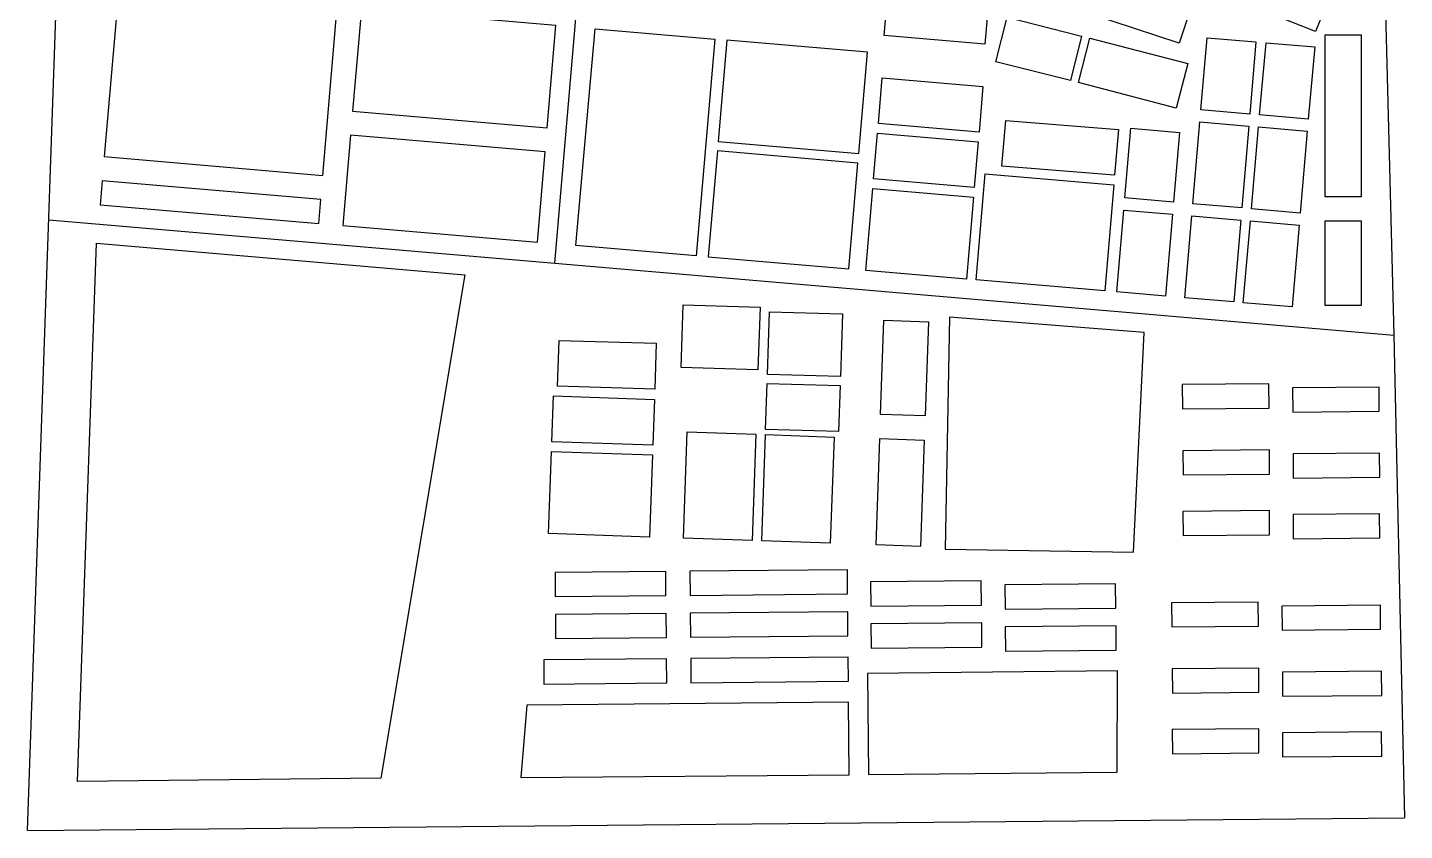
# Model space of a CAD drawing. Header units: millimetres. Extents: x 509895 to 510562, y 3510523 to 3511308.
# Drawn here: x 509895 to 510465, y 3510523 to 3510855 of the extents above; entities that cross this region are included whole.
import ezdxf

# ---------------------------------------------------------------- set-up
doc = ezdxf.new("R2010")
doc.units = ezdxf.units.MM
doc.header["$LTSCALE"] = 5
for name, color, linetype, true_color in [('000-封闭小区边界线', 18, 'Continuous', 0x000000), ('000历史建筑', 30, 'Continuous', 0xff7f00), ('DX-地形', 8, 'Continuous', 0x808080), ('外水E1', 131, 'Continuous', 0x7fffff), ('车行-主干道', 1, 'Continuous', 0xff0000), ('车行-支路', 3, 'Continuous', 0x00ff00), ('车行-次干道', 5, 'Continuous', 0x0000ff)]:
    doc.layers.add(name, color=color, linetype=linetype, true_color=true_color)

msp = doc.modelspace()

# ---------------------------------------------------------------- linework, layer by layer
at = {"layer": '000-封闭小区边界线'}
for points in [[(509915.41, 3510542.75), (509923.26, 3510765.49), (510075.68, 3510752.44), (510040.94, 3510544.16)], [(510356.99, 3510728.56), (510276.3, 3510734.9), (510274.53, 3510638.94), (510352.48, 3510637.62)], [(510242.4, 3510587.47), (510242.86, 3510545.67), (510345.77, 3510546.6), (510345.95, 3510588.55)], [(510234.86, 3510545.59), (510234.58, 3510575.59), (510101.41, 3510574.39), (510098.84, 3510544.36)]]:
    msp.add_lwpolyline(points, close=True, dxfattribs=at)
at = {"layer": '000历史建筑'}
msp.add_lwpolyline([(510231.07, 3510706.66), (510230.41, 3510687.67), (510200.21, 3510688.48), (510200.87, 3510707.46)], close=True, dxfattribs=at)
at = {"layer": 'DX-地形'}
for points in [[(510377.33, 3510866.31), (510371.37, 3510848.27), (510334.49, 3510860.44), (510340.44, 3510878.48)], [(510391.69, 3510876.26), (510430.92, 3510860.66), (510427.93, 3510853.12), (510388.69, 3510868.72)], [(510022.94, 3510863.34), (509932.44, 3510871.09), (509926.46, 3510801.35), (510016.97, 3510793.6)], [(510292.64, 3510866.85), (510291.02, 3510847.92), (510249.33, 3510851.48), (510250.95, 3510870.42)], [(510032.9, 3510862.49), (510029.28, 3510820.15), (510109.82, 3510813.25), (510113.44, 3510855.6)], [(510331.06, 3510851.28), (510326.44, 3510832.85), (510295.56, 3510840.58), (510300.17, 3510859.01)], [(510431.81, 3510851.73), (510446.81, 3510851.73), (510446.81, 3510784.73), (510431.81, 3510784.73)], [(510184.18, 3510849.54), (510180.6, 3510807.69), (510238.82, 3510802.71), (510242.4, 3510844.56)], [(510374.99, 3510839.87), (510370.21, 3510821.48), (510329.72, 3510832.02), (510334.51, 3510850.41)], [(510403.22, 3510848.85), (510400.66, 3510818.96), (510380.44, 3510820.69), (510383, 3510850.59)], [(510427.66, 3510846.77), (510424.87, 3510816.89), (510404.65, 3510818.62), (510407.44, 3510848.5)], [(510290.21, 3510830.43), (510288.59, 3510811.5), (510246.91, 3510815.06), (510248.53, 3510834)], [(510288.25, 3510807.51), (510286.63, 3510788.58), (510244.94, 3510792.15), (510246.56, 3510811.08)], [(510346.33, 3510812.58), (510344.71, 3510793.64), (510298.02, 3510797.4), (510299.64, 3510816.33)], [(510371.62, 3510811.41), (510369.15, 3510782.52), (510348.92, 3510784.25), (510351.4, 3510813.14)], [(510400.24, 3510813.98), (510397.34, 3510780.11), (510377.12, 3510781.84), (510380.02, 3510815.71)], [(510424.45, 3510811.91), (510421.55, 3510778.03), (510401.32, 3510779.76), (510404.22, 3510813.64)], [(510028.42, 3510810.18), (510025.23, 3510772.82), (510105.77, 3510765.92), (510108.96, 3510803.29)], [(510238.48, 3510798.72), (510180.26, 3510803.71), (510176.51, 3510759.87), (510234.73, 3510754.88)], [(510344.37, 3510789.66), (510340.61, 3510745.82), (510287.38, 3510750.38), (510291.13, 3510794.22)], [(510016.11, 3510783.64), (509925.61, 3510791.38), (509924.76, 3510781.42), (510015.26, 3510773.67)], [(510286.29, 3510784.59), (510283.39, 3510750.72), (510241.7, 3510754.29), (510244.6, 3510788.16)], [(510368.72, 3510777.54), (510365.82, 3510743.66), (510345.6, 3510745.39), (510348.5, 3510779.27)], [(510396.91, 3510775.12), (510394.01, 3510741.25), (510373.79, 3510742.98), (510376.69, 3510776.86)], [(510421.12, 3510773.05), (510418.22, 3510739.18), (510398, 3510740.91), (510400.9, 3510774.78)], [(510431.81, 3510774.73), (510446.81, 3510774.73), (510446.81, 3510739.73), (510431.81, 3510739.73)], [(510197.96, 3510739.1), (510197.06, 3510713.11), (510165.24, 3510714.05), (510166.14, 3510740.04)], [(510232.1, 3510736.32), (510231.2, 3510710.34), (510201, 3510711.22), (510201.9, 3510737.2)], [(510267.63, 3510733), (510266.28, 3510694.03), (510247.86, 3510694.67), (510249.21, 3510733.64)], [(510154.99, 3510724.15), (510154.33, 3510705.17), (510114.11, 3510706.32), (510114.76, 3510725.3)], [(510408.56, 3510707.32), (510372.72, 3510707), (510372.81, 3510697), (510408.65, 3510697.32)], [(510454.18, 3510706), (510418.35, 3510705.67), (510418.44, 3510695.67), (510454.27, 3510696)], [(510154.18, 3510700.91), (510153.52, 3510681.92), (510111.71, 3510683.37), (510112.37, 3510702.36)], [(510196.14, 3510686.45), (510194.62, 3510642.48), (510166.2, 3510643.46), (510167.72, 3510687.43)], [(510228.56, 3510685.33), (510227.03, 3510641.35), (510198.62, 3510642.34), (510200.14, 3510686.31)], [(510265.94, 3510684.03), (510264.41, 3510640.06), (510245.99, 3510640.7), (510247.51, 3510684.67)], [(510408.81, 3510679.97), (510372.97, 3510679.65), (510373.06, 3510669.65), (510408.9, 3510669.97)], [(510153.39, 3510677.92), (510152.21, 3510643.95), (510110.4, 3510645.39), (510111.57, 3510679.37)], [(510454.43, 3510678.65), (510418.59, 3510678.32), (510418.68, 3510668.32), (510454.52, 3510668.65)], [(510408.81, 3510654.88), (510372.97, 3510654.56), (510373.07, 3510644.56), (510408.9, 3510644.88)], [(510454.43, 3510653.55), (510418.6, 3510653.23), (510418.69, 3510643.23), (510454.52, 3510643.55)], [(510158.91, 3510629.7), (510113.07, 3510629.28), (510113.16, 3510619.28), (510159, 3510619.7)], [(510234.09, 3510630.38), (510168.91, 3510629.79), (510169, 3510619.79), (510234.18, 3510620.38)], [(510289.52, 3510625.75), (510243.69, 3510625.34), (510243.78, 3510615.34), (510289.61, 3510615.75)], [(510345.14, 3510624.52), (510299.31, 3510624.1), (510299.4, 3510614.1), (510345.23, 3510614.52)], [(510404.14, 3510617.04), (510368.31, 3510616.71), (510368.4, 3510606.71), (510404.23, 3510607.04)], [(510159.06, 3510612.34), (510113.23, 3510611.93), (510113.32, 3510601.93), (510159.15, 3510602.34)], [(510234.25, 3510613.03), (510169.06, 3510612.43), (510169.15, 3510602.44), (510234.34, 3510603.03)], [(510454.76, 3510615.75), (510413.93, 3510615.38), (510414.02, 3510605.39), (510454.85, 3510605.76)], [(510289.68, 3510608.4), (510243.85, 3510607.98), (510243.94, 3510597.98), (510289.77, 3510598.4)], [(510345.3, 3510607.16), (510299.47, 3510606.75), (510299.56, 3510596.75), (510345.39, 3510597.16)], [(510234.42, 3510594.25), (510169.23, 3510593.66), (510169.32, 3510583.66), (510234.51, 3510584.25)], [(510159.23, 3510593.57), (510108.4, 3510593.11), (510108.49, 3510583.11), (510159.32, 3510583.57)], [(510404.39, 3510589.68), (510368.55, 3510589.36), (510368.64, 3510579.36), (510404.48, 3510579.68)], [(510455.23, 3510588.41), (510414.18, 3510588.03), (510414.27, 3510578.03), (510455.32, 3510578.41)], [(510404.39, 3510564.59), (510368.56, 3510564.27), (510368.65, 3510554.27), (510404.48, 3510554.59)], [(510455.24, 3510563.31), (510414.18, 3510562.94), (510414.27, 3510552.94), (510455.33, 3510553.31)]]:
    msp.add_lwpolyline(points, close=True, dxfattribs=at)
at = {"layer": '外水E1'}
msp.add_lwpolyline([(510171.53, 3510760.29), (510121.71, 3510764.56), (510129.62, 3510854.21), (510179.2, 3510849.97)], close=True, dxfattribs=at)
at = {"layer": '车行-主干道'}
for points in [[(509894.7, 3510522.51), (509912.34, 3511030.03), (509922.02, 3511308.36)], [(509894.7, 3510522.51), (510464.7, 3510527.68)]]:
    msp.add_lwpolyline(points, dxfattribs=at)
at = {"layer": '车行-支路', "linetype": 'Continuous'}
msp.add_lwpolyline([(510113.05, 3510757.27), (510132.63, 3510985.91)], dxfattribs=at)
at = {"layer": '车行-支路'}
msp.add_lwpolyline([(509903.48, 3510775.21), (510113.05, 3510757.27), (510460.33, 3510727.54)], dxfattribs=at)
at = {"layer": '车行-次干道'}
for points in [[(510456.81, 3510861.09), (510460.33, 3510727.54)], [(510460.33, 3510727.54), (510464.7, 3510527.68)]]:
    msp.add_lwpolyline(points, dxfattribs=at)

doc.saveas('drawing.dxf')
